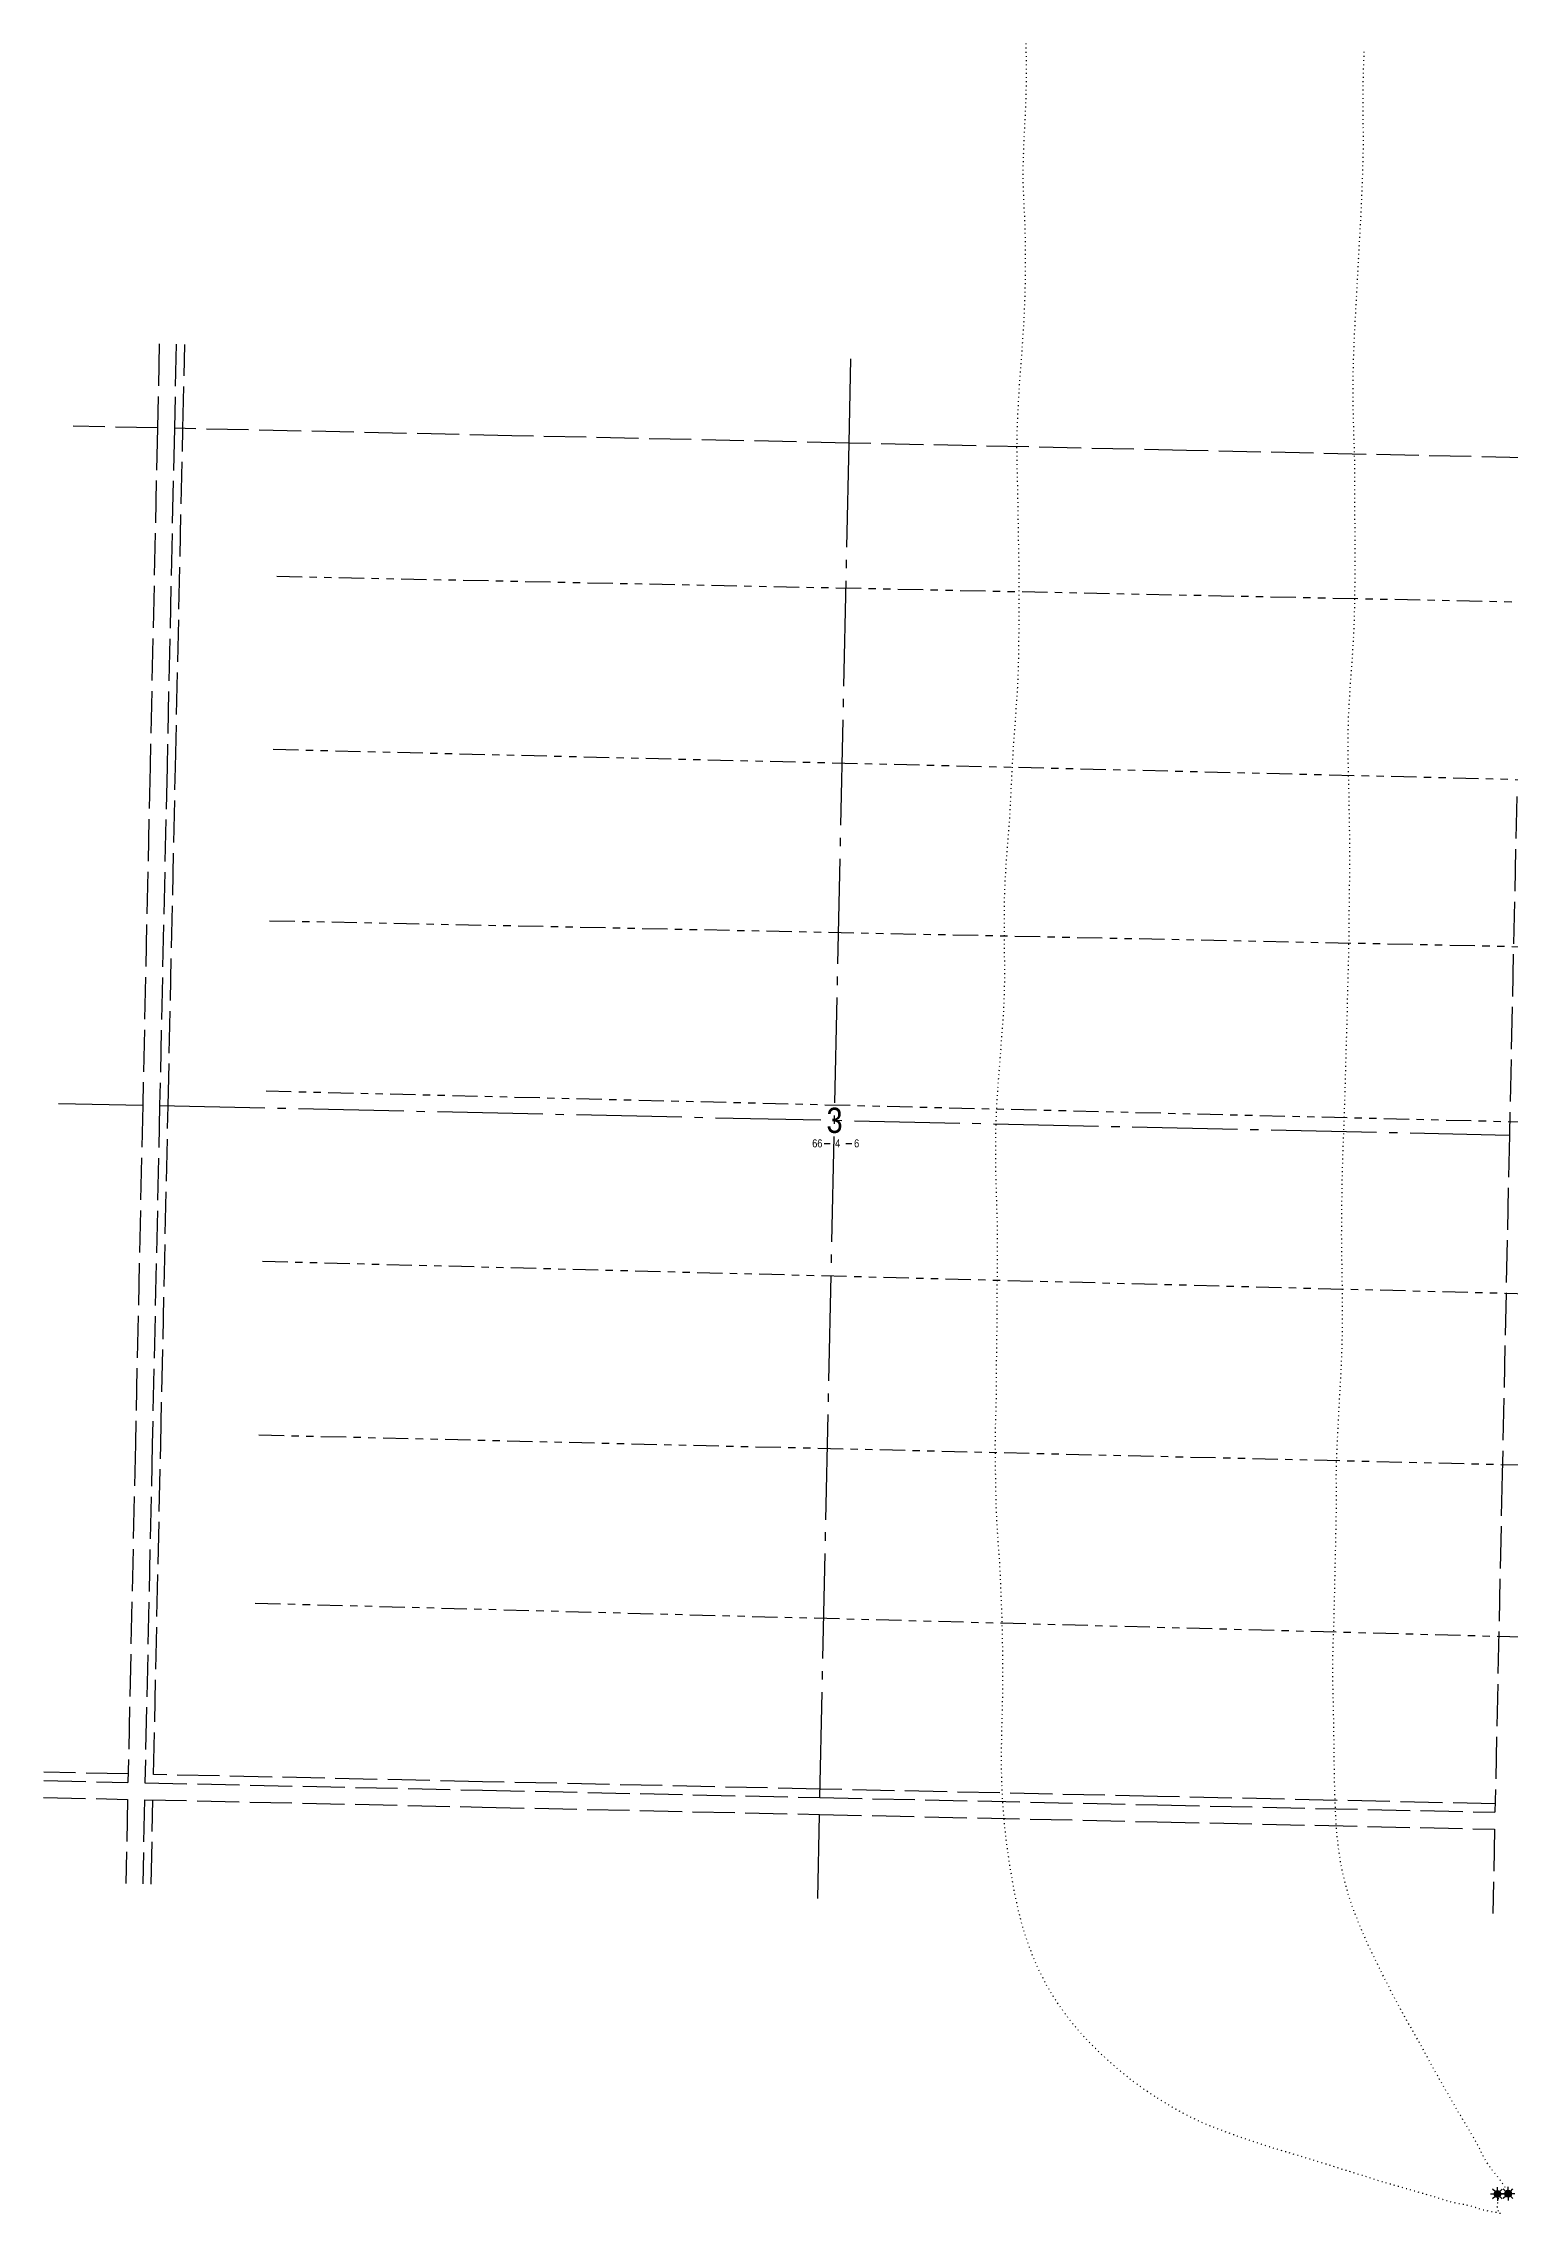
# Model space of a CAD drawing. Extents: x 401306 to 418331, y 6045711 to 6071172.
# Drawn here: x 401306 to 403046, y 6059327 to 6061904 of the extents above; entities that cross this region are included whole.
import ezdxf
from ezdxf.enums import TextEntityAlignment as Align

# ---------------------------------------------------------------- set-up
doc = ezdxf.new("R2010")
doc.units = 0
doc.header["$LTSCALE"] = 5
for name, pattern in [('foc-DOT', [1, 0.2, -0.8]), ('foc-DRILLPATH', [14.75, 6, -1.75, 1.75, -1.75, 1.75, -1.75]), ('foc-QUARTERLINE', [33, 25, -3, 2, -3]), ('foc-UNSURVEYED', [12.5, 10, -2.5])]:
    doc.linetypes.add(name, pattern=pattern)
for name, color, linetype in [('10', 1, 'Continuous'), ('9', 3, 'Continuous'), ('DETAIL-HZ-Existing', 8, 'foc-DOT'), ('F-WS-S', 8, 'Continuous'), ('L-QSEC', 8, 'foc-QUARTERLINE'), ('L-SECLBL', 7, 'Continuous'), ('L-USEC', 7, 'foc-UNSURVEYED'), ('P-PDRILLPATH', 12, 'foc-DRILLPATH')]:
    doc.layers.add(name, color=color, linetype=linetype)
doc.styles.add('80L', font='ARIALN.TTF', dxfattribs={"height": 10})
doc.styles.add('SIMPLEX', font='ARIALN.TTF')

# ---------------------------------------------------------------- blocks, each defined once
blk = doc.blocks.new('L-SECLBL')
at = {"layer": '9', "color": 7}
for p, q in [((-5.1, -27.8), (-12.3, -27.8)), ((20.7, -27.8), (13.5, -27.8))]:
    blk.add_line(p, q, dxfattribs=at)
at = {"layer": '10', "color": 2, "style": 'SIMPLEX'}
blk.add_attdef('SEC', text='', height=30, dxfattribs=at).set_placement((0, 0), align=Align.MIDDLE)
at = {"layer": '10', "color": 5, "style": '80L'}
blk.add_attdef('TWP', text='', height=9.5, dxfattribs=at).set_placement((-14.4, -27.4), align=Align.MIDDLE_RIGHT)
blk.add_attdef('RGE', text='', height=9.5, dxfattribs=at).set_placement((3.6, -27.4), align=Align.MIDDLE_CENTER)
blk.add_attdef('MER', text='', height=9.5, dxfattribs=at).set_placement((23.2, -27.4), align=Align.MIDDLE_LEFT)
blk = doc.blocks.new('GAS')
h = blk.add_hatch(color=255)
h.dxf.hatch_style = 1
edge = h.paths.add_edge_path()
edge.add_arc((0, 0), 0.9, 0, 360)
for p, q in [((-0.81, 0), (-1.62, 0)), ((-0.57, 0.57), (-1.14, 1.14)), ((0, 0.81), (0, 1.62)), ((0.57, 0.57), (1.14, 1.14)), ((1.62, 0), (0.81, 0)), ((-0.57, -0.57), (-1.14, -1.14)), ((0, -0.81), (0, -1.62)), ((1.14, -1.14), (0.57, -0.57))]:
    blk.add_line(p, q)
blk.add_circle((0, 0), 0.8)

msp = doc.modelspace()

# ---------------------------------------------------------------- linework, layer by layer
at = {"layer": 'DETAIL-HZ-Existing', "flags": 128}
for points in [[(403031.874, 6059350.108), (403031.803, 6059350.05), (403031.773, 6059350.05), (403031.763, 6059350.061), (403031.753, 6059350.081), (403031.725, 6059350.131), (403031.568, 6059350.285), (403031.45, 6059350.377), (403031.352, 6059350.459), (403031.223, 6059350.552), (403031.076, 6059350.655), (403030.908, 6059350.769), (403030.68, 6059350.854), (403030.472, 6059350.938), (403030.341, 6059350.911), (403030.248, 6059350.793), (403030.195, 6059350.634), (403030.152, 6059350.475), (403030.047, 6059350.277), (403029.963, 6059350.079), (403029.97, 6059349.949), (403030.037, 6059349.787), (403030.173, 6059349.614), (403030.421, 6059349.509), (403030.75, 6059349.442), (403031.109, 6059349.394), (403031.418, 6059349.368), (403031.728, 6059349.351), (403032.087, 6059349.323), (403032.376, 6059349.257), (403032.563, 6059349.123), (403032.739, 6059348.919), (403032.788, 6059348.868), (403032.912, 6059348.596), (403033.088, 6059347.962), (403033.118, 6059347.481), (403033.098, 6059347.011), (403033.058, 6059346.522), (403032.987, 6059346.023), (403032.906, 6059345.525), (403032.796, 6059345.027), (403032.675, 6059344.55), (403032.555, 6059344.082), (403032.432, 6059343.465), (403032.284, 6059342.618), (403032.105, 6059341.751), (403031.937, 6059340.925), (403031.8, 6059340.097), (403031.733, 6059339.329), (403031.658, 6059338.62), (403031.563, 6059337.932), (403031.459, 6059337.284), (403031.366, 6059336.646), (403031.273, 6059336.068), (403031.271, 6059335.478), (403031.347, 6059334.836), (403031.424, 6059334.234), (403031.512, 6059333.662), (403031.591, 6059333.16), (403031.709, 6059332.568), (403031.873, 6059331.854), (403032.078, 6059331.15), (403032.346, 6059330.554), (403032.646, 6059330.127), (403032.961, 6059329.85), (403033.153, 6059329.506), (403033.273, 6059329.023), (403033.503, 6059328.548), (403033.874, 6059328.11), (403034.275, 6059327.702), (403034.558, 6059327.375), (403034.714, 6059327.202), (403034.871, 6059327.069), (403035.079, 6059326.954), (403035.287, 6059326.86), (403035.387, 6059326.848), (403035.507, 6059326.855), (403035.528, 6059326.875), (403035.507, 6059326.875), (403035.208, 6059326.902), (403034.579, 6059326.965), (403033.613, 6059327.136), (403032.389, 6059327.462), (403030.959, 6059327.923), (403029.289, 6059328.399), (403027.497, 6059328.787), (403025.383, 6059329.112), (403022.781, 6059329.498), (403019.84, 6059329.971), (403016.613, 6059330.621), (403013.211, 6059331.473), (403009.584, 6059332.601), (403005.751, 6059333.894), (403001.687, 6059335.161), (402997.341, 6059336.344), (402992.651, 6059337.325), (402987.779, 6059338.2), (402982.859, 6059339.185), (402977.814, 6059340.404), (402972.493, 6059341.838), (402966.867, 6059343.449), (402960.945, 6059345.286), (402954.836, 6059347.267), (402948.536, 6059349.222), (402941.994, 6059351.073), (402935.164, 6059353.02), (402928.037, 6059355.093), (402920.661, 6059357.221), (402913.065, 6059359.374), (402905.33, 6059361.54), (402897.427, 6059363.83), (402894.466, 6059364.744), (402889.419, 6059366.332), (402881.432, 6059368.884), (402873.444, 6059371.395), (402867.7, 6059373.169), (402865.445, 6059373.867), (402857.258, 6059376.443), (402849.031, 6059379.01), (402840.665, 6059381.64), (402832.151, 6059384.312), (402823.536, 6059386.977), (402814.772, 6059389.676), (402806.028, 6059392.414), (402797.194, 6059395.133), (402788.33, 6059397.804), (402779.276, 6059400.518), (402770.251, 6059403.202), (402761.248, 6059405.966), (402752.238, 6059408.879), (402733.359, 6059415.195), (402715.261, 6059421.534), (402697.341, 6059428.259), (402679.614, 6059435.61), (402662.389, 6059443.981), (402645.646, 6059453.332), (402629.285, 6059463.254), (402613.244, 6059473.68), (402597.793, 6059484.994), (402583.029, 6059497.123), (402568.594, 6059509.634), (402554.63, 6059522.686), (402541.361, 6059536.424), (402528.85, 6059550.995), (402517.192, 6059566.168), (402506.365, 6059581.814), (402496.543, 6059598.188), (402487.953, 6059615.075), (402480.346, 6059632.592), (402473.54, 6059650.592), (402467.799, 6059668.799), (402463.056, 6059687.405), (402459.045, 6059706.095), (402455.578, 6059724.954), (402452.491, 6059743.784), (402449.727, 6059762.788), (402447.482, 6059781.75), (402445.726, 6059800.612), (402444.357, 6059819.836), (402443.485, 6059838.899), (402443.114, 6059857.981), (402443.172, 6059877.064), (402443.44, 6059896.103), (402443.918, 6059915.167), (402444.221, 6059925.073), (402444.416, 6059934.211), (402444.617, 6059953.381), (402444.676, 6059972.484), (402444.615, 6059991.62), (402444.366, 6060010.799), (402443.879, 6060030.094), (402443.212, 6060049.373), (402442.461, 6060068.473), (402441.622, 6060087.676), (402440.609, 6060106.712), (402439.187, 6060125.776), (402437.806, 6060144.91), (402436.973, 6060163.933), (402436.494, 6060183.137), (402436.194, 6060202.248), (402435.894, 6060221.429), (402435.723, 6060240.507), (402435.996, 6060259.806), (402436.595, 6060278.897), (402437.074, 6060297.981), (402437.233, 6060317.102), (402437.273, 6060336.236), (402437.471, 6060355.306), (402437.801, 6060374.453), (402437.971, 6060393.614), (402438.003, 6060412.818), (402438.141, 6060431.889), (402438.36, 6060450.989), (402438.511, 6060470.18), (402438.47, 6060489.285), (402438.069, 6060508.388), (402437.478, 6060527.485), (402436.906, 6060546.572), (402436.367, 6060565.758), (402436.158, 6060584.937), (402436.286, 6060604.018), (402436.725, 6060623.123), (402437.545, 6060642.25), (402438.724, 6060661.329), (402440.152, 6060680.393), (402441.683, 6060699.545), (402443.182, 6060718.617), (402444.621, 6060737.72), (402445.869, 6060756.778), (402446.675, 6060775.705), (402446.996, 6060794.893), (402446.854, 6060813.96), (402446.592, 6060833.02), (402446.521, 6060852.146), (402446.541, 6060871.25), (402446.76, 6060890.38), (402447.49, 6060909.488), (402448.74, 6060928.626), (402450.198, 6060947.669), (402451.678, 6060966.822), (402452.988, 6060985.928), (402454.01, 6061005.161), (402454.948, 6061024.235), (402455.969, 6061043.417), (402457.057, 6061062.449), (402458.329, 6061081.676), (402459.707, 6061100.741), (402461.087, 6061119.876), (402462.306, 6061138.964), (402463.165, 6061158.03), (402463.634, 6061177.114), (402463.834, 6061196.284), (402463.97, 6061215.226), (402464.079, 6061234.328), (402464.181, 6061253.58), (402464.149, 6061272.635), (402463.88, 6061291.345), (402463.49, 6061310.538), (402463.142, 6061329.75), (402462.866, 6061349.12), (402462.55, 6061368.451), (402462.12, 6061387.575), (402461.676, 6061406.579), (402461.449, 6061425.838), (402461.776, 6061444.835), (402462.615, 6061463.932), (402463.635, 6061483.094), (402464.757, 6061502.305), (402466.129, 6061521.54), (402467.662, 6061540.811), (402469.036, 6061560.116), (402470.091, 6061579.018), (402470.864, 6061597.856), (402471.378, 6061617.189), (402471.693, 6061636.557), (402471.766, 6061655.4), (402471.479, 6061674.65), (402470.831, 6061693.918), (402469.933, 6061713.192), (402469.066, 6061732.475), (402468.819, 6061751.735), (402469.301, 6061771.009), (402470.02, 6061790.078), (402470.959, 6061809.202), (402471.907, 6061828.226), (402472.517, 6061847.348), (402472.727, 6061866.517), (402472.626, 6061885.634), (402472.299, 6061903.697)], [(403044.524, 6059350.394), (403044.46, 6059350.205), (403044.406, 6059349.996), (403044.371, 6059349.787), (403044.233, 6059349.4), (403044.045, 6059349.024), (403043.933, 6059348.936), (403043.812, 6059348.899), (403043.682, 6059348.872), (403043.482, 6059348.876), (403043.24, 6059348.821), (403043.03, 6059348.805), (403042.911, 6059348.858), (403042.851, 6059348.869), (403042.781, 6059348.831), (403042.74, 6059348.812), (403042.68, 6059348.823), (403042.6, 6059348.805), (403042.489, 6059348.757), (403042.276, 6059348.622), (403042.042, 6059348.457), (403041.921, 6059348.389), (403041.822, 6059348.431), (403041.653, 6059348.475), (403041.514, 6059348.548), (403041.508, 6059348.708), (403041.622, 6059348.906), (403041.757, 6059349.133), (403041.992, 6059349.358), (403042.328, 6059349.641), (403042.586, 6059350.015), (403042.753, 6059350.342), (403043.075, 6059350.905), (403043.542, 6059351.225), (403044.144, 6059351.292), (403044.68, 6059351.101), (403045.11, 6059350.651), (403045.574, 6059350.381), (403045.713, 6059350.308), (403045.39, 6059350.195), (403045.048, 6059350.083), (403044.887, 6059350.026), (403044.726, 6059350.009), (403044.547, 6059350.023), (403044.387, 6059350.027), (403044.136, 6059350.022), (403043.816, 6059350.029), (403043.635, 6059349.973), (403043.641, 6059349.763), (403043.695, 6059349.511), (403043.741, 6059349.3), (403043.797, 6059349.099), (403043.872, 6059348.907), (403043.929, 6059348.736), (403043.956, 6059348.626), (403044.025, 6059348.554), (403044.084, 6059348.523), (403044.113, 6059348.472), (403044.143, 6059348.482), (403044.166, 6059348.621), (403044.21, 6059348.79), (403044.294, 6059348.958), (403044.418, 6059349.156), (403044.581, 6059349.312), (403044.764, 6059349.438), (403045.008, 6059349.623), (403045.153, 6059349.84), (403045.116, 6059350.001), (403045.029, 6059350.113), (403045.001, 6059350.214), (403045.043, 6059350.323), (403045.095, 6059350.412), (403045.127, 6059350.501), (403045.158, 6059350.55), (403045.189, 6059350.61), (403045.172, 6059350.73), (403045.162, 6059350.75), (403044.98, 6059351.134), (403044.604, 6059351.782), (403044.093, 6059352.664), (403043.526, 6059353.736), (403042.852, 6059354.951), (403042.02, 6059356.299), (403040.994, 6059357.901), (403039.775, 6059359.788), (403038.388, 6059361.848), (403036.865, 6059364.061), (403035.217, 6059366.517), (403033.344, 6059369.157), (403031.172, 6059371.915), (403028.832, 6059374.735), (403026.463, 6059377.597), (403024.086, 6059380.578), (403021.725, 6059383.83), (403019.421, 6059387.42), (403017.185, 6059391.349), (403014.964, 6059395.537), (403012.688, 6059399.967), (403010.258, 6059404.64), (403007.651, 6059409.477), (403004.98, 6059414.605), (403002.033, 6059419.889), (402998.761, 6059425.461), (402995.244, 6059431.237), (402991.54, 6059437.178), (402987.833, 6059443.429), (402984.033, 6059450.022), (402980.042, 6059456.979), (402975.894, 6059464.119), (402971.668, 6059471.361), (402967.453, 6059478.673), (402963.242, 6059486.125), (402959.043, 6059493.727), (402954.791, 6059501.61), (402950.53, 6059509.523), (402946.189, 6059517.477), (402941.661, 6059525.576), (402937.073, 6059533.646), (402932.495, 6059541.716), (402927.83, 6059549.928), (402923.183, 6059558.059), (402918.598, 6059566.279), (402914.134, 6059574.567), (402909.702, 6059582.934), (402900.319, 6059601.099), (402891.754, 6059618.266), (402883.38, 6059635.449), (402875.309, 6059652.756), (402867.725, 6059670.382), (402860.834, 6059688.194), (402854.76, 6059706.268), (402849.693, 6059724.681), (402845.803, 6059743.398), (402842.931, 6059762.484), (402840.999, 6059781.58), (402839.837, 6059800.639), (402839.107, 6059819.809), (402838.585, 6059838.865), (402838.234, 6059857.957), (402838.012, 6059877.016), (402837.754, 6059896.266), (402837.442, 6059915.337), (402837.422, 6059916.727), (402837.07, 6059934.419), (402836.609, 6059953.493), (402836.348, 6059972.603), (402836.589, 6059991.792), (402837.227, 6060010.843), (402837.846, 6060029.964), (402838.315, 6060049.049), (402838.724, 6060068.174), (402839.143, 6060087.27), (402839.562, 6060106.375), (402839.982, 6060125.5), (402840.372, 6060144.636), (402840.672, 6060163.804), (402840.681, 6060182.909), (402840.552, 6060202.106), (402840.88, 6060221.163), (402841.712, 6060240.37), (402842.733, 6060259.562), (402843.702, 6060278.666), (402844.671, 6060297.77), (402845.769, 6060316.82), (402846.78, 6060335.973), (402847.439, 6060355.083), (402847.849, 6060374.259), (402848.008, 6060393.34), (402847.927, 6060412.456), (402847.722, 6060431.365), (402847.398, 6060450.786), (402847.036, 6060469.848), (402846.897, 6060489.046), (402847.056, 6060508.177), (402847.265, 6060527.277), (402847.503, 6060546.316), (402847.942, 6060565.401), (402848.499, 6060584.433), (402849.139, 6060603.554), (402849.867, 6060622.633), (402850.519, 6060641.843), (402851.091, 6060661.085), (402851.59, 6060680.209), (402852.13, 6060699.312), (402852.689, 6060718.424), (402853.239, 6060737.567), (402853.75, 6060756.77), (402854.19, 6060775.935), (402854.696, 6060794.879), (402855.218, 6060814.122), (402855.608, 6060833.278), (402855.797, 6060852.378), (402855.949, 6060871.59), (402856.218, 6060890.718), (402856.489, 6060909.887), (402856.638, 6060929.008), (402856.657, 6060948.122), (402856.439, 6060967.351), (402856.089, 6060986.513), (402855.838, 6061005.623), (402855.459, 6061024.835), (402854.931, 6061044.051), (402854.552, 6061063.253), (402854.62, 6061082.316), (402855.09, 6061101.461), (402855.981, 6061120.646), (402857.193, 6061139.885), (402858.541, 6061158.95), (402859.946, 6061177.844), (402861.108, 6061197.064), (402862.006, 6061216.129), (402862.514, 6061235.182), (402862.687, 6061253.993), (402862.926, 6061273.092), (402863.147, 6061292.302), (402863.092, 6061311.678), (402862.869, 6061327.856), (402862.528, 6061346.978), (402862.345, 6061365.986), (402862.427, 6061385.259), (402862.464, 6061404.262), (402862.083, 6061423.365), (402861.404, 6061442.554), (402860.815, 6061461.781), (402860.518, 6061481.071), (402860.532, 6061500.396), (402860.817, 6061519.754), (402861.372, 6061538.686), (402862.225, 6061557.513), (402863.249, 6061576.825), (402864.323, 6061596.166), (402865.336, 6061614.989), (402866.348, 6061634.212), (402867.341, 6061653.465), (402868.393, 6061672.727), (402869.526, 6061691.997), (402870.528, 6061711.24), (402871.311, 6061730.508), (402871.95, 6061749.588), (402872.548, 6061768.65), (402872.887, 6061787.737), (402872.595, 6061806.818), (402872.243, 6061825.89), (402872.354, 6061845.072), (402872.727, 6061864.368), (402873.307, 6061883.53), (402873.806, 6061895.182)]]:
    msp.add_lwpolyline(points, dxfattribs=at)
at = {"layer": 'L-QSEC', "flags": 128}
for points in [[(402262.248, 6061429.152), (402264.403, 6061528.971)], [(402227.521, 6059820.866), (402262.248, 6061429.152)], [(401323.61, 6060645.141), (401423.544, 6060642.957)], [(401443.647, 6060642.518), (403046.115, 6060607.501)], [(402224.93, 6059700.834), (402227.087, 6059800.762)]]:
    msp.add_lwpolyline(points, dxfattribs=at)
at = {"layer": 'L-USEC'}
for p, q in [((401443.233, 6061547.032), (401441.056, 6061447.098)), ((401463.337, 6061546.595), (401461.16, 6061446.66)), ((401471.213, 6061446.438), (401473.389, 6061546.369)), ((401441.056, 6061447.098), (401341.121, 6061449.281)), ((401441.056, 6061447.098), (401432.3, 6061045.028)), ((401461.16, 6061446.66), (401452.404, 6061044.59)), ((401861.703, 6061437.905), (401461.16, 6061446.657)), ((401462.456, 6061044.369), (401471.213, 6061446.438)), ((402262.248, 6061429.152), (401861.703, 6061437.905)), ((402662.79, 6061420.399), (402262.248, 6061429.152)), ((403063.332, 6061411.646), (402662.79, 6061420.399)), ((401432.3, 6061045.028), (401423.544, 6060642.957)), ((401452.404, 6061044.59), (401443.648, 6060642.519)), ((401453.7, 6060642.299), (401462.456, 6061044.369)), ((403054.724, 6061009.574), (403046.115, 6060607.501)), ((401423.544, 6060642.957), (401414.788, 6060240.885)), ((401443.648, 6060642.519), (401434.892, 6060240.447)), ((401444.944, 6060240.226), (401453.7, 6060642.299)), ((403046.115, 6060607.501), (403037.507, 6060205.426)), ((401414.788, 6060240.885), (401406.032, 6059838.816)), ((401434.892, 6060240.447), (401426.136, 6059838.377)), ((401436.407, 6059848.209), (401444.944, 6060240.226)), ((403037.507, 6060205.426), (403028.898, 6059803.354)), ((401406.251, 6059848.869), (401306.317, 6059851.052)), ((401306.099, 6059841), (401406.032, 6059838.816)), ((401426.136, 6059838.377), (401826.831, 6059829.621)), ((401827.045, 6059839.673), (401436.407, 6059848.209)), ((401826.831, 6059829.621), (402227.527, 6059820.866)), ((402227.739, 6059830.917), (401827.045, 6059839.673)), ((402628.426, 6059822.162), (402227.739, 6059830.917)), ((401305.66, 6059820.896), (401405.595, 6059818.712)), ((401405.595, 6059818.712), (401403.419, 6059718.777)), ((401425.699, 6059818.273), (401423.523, 6059718.339)), ((401425.699, 6059818.273), (401826.392, 6059809.517)), ((401433.575, 6059718.118), (401435.75, 6059818.053)), ((401826.392, 6059809.517), (402227.087, 6059800.762)), ((402227.087, 6059800.762), (402627.777, 6059792.005)), ((402227.527, 6059820.866), (402628.216, 6059812.109)), ((402628.216, 6059812.109), (403028.898, 6059803.354)), ((403029.114, 6059813.405), (402628.426, 6059822.162)), ((402627.777, 6059792.005), (403028.468, 6059783.25)), ((403028.468, 6059783.25), (403026.33, 6059683.33))]:
    msp.add_line(p, q, dxfattribs=at)
at = {"layer": 'P-PDRILLPATH'}
for points in [[(405126.651, 6060444.149), (404562.193, 6061209.175), (401577.306, 6061270.673)], [(405119.278, 6060442.787), (404557.64, 6060992.996), (401572.835, 6061065.353)], [(405111.906, 6060441.426), (404553.577, 6060800.043), (401568.401, 6060861.766)], [(405111.696, 6060380.398), (404549.07, 6060586.006), (401564, 6060659.677)], [(405119.068, 6060381.759), (404544.745, 6060380.583), (401559.596, 6060457.467)], [(405133.813, 6060384.481), (404536.14, 6059971.874), (401550.756, 6060051.542)], [(405126.44, 6060383.12), (404540.528, 6060180.31), (401555.104, 6060251.207)]]:
    msp.add_lwpolyline(points, dxfattribs=at)

# ---------------------------------------------------------------- block references
at = {"layer": 'F-WS-S', "xscale": 4.999999999999995, "yscale": 4.999999999999995, "zscale": 4.999999999999995}
for p in [(403031.874, 6059350.108), (403044.524, 6059350.394)]:
    msp.add_blockref('GAS', p, dxfattribs=at)
at = {"layer": 'L-SECLBL'}
msp.add_blockref('L-SECLBL', (402244.885, 6060625.009), dxfattribs=at).add_auto_attribs({'SEC': '3', 'TWP': '66', 'RGE': '4', 'MER': '6'})

doc.saveas('drawing.dxf')
